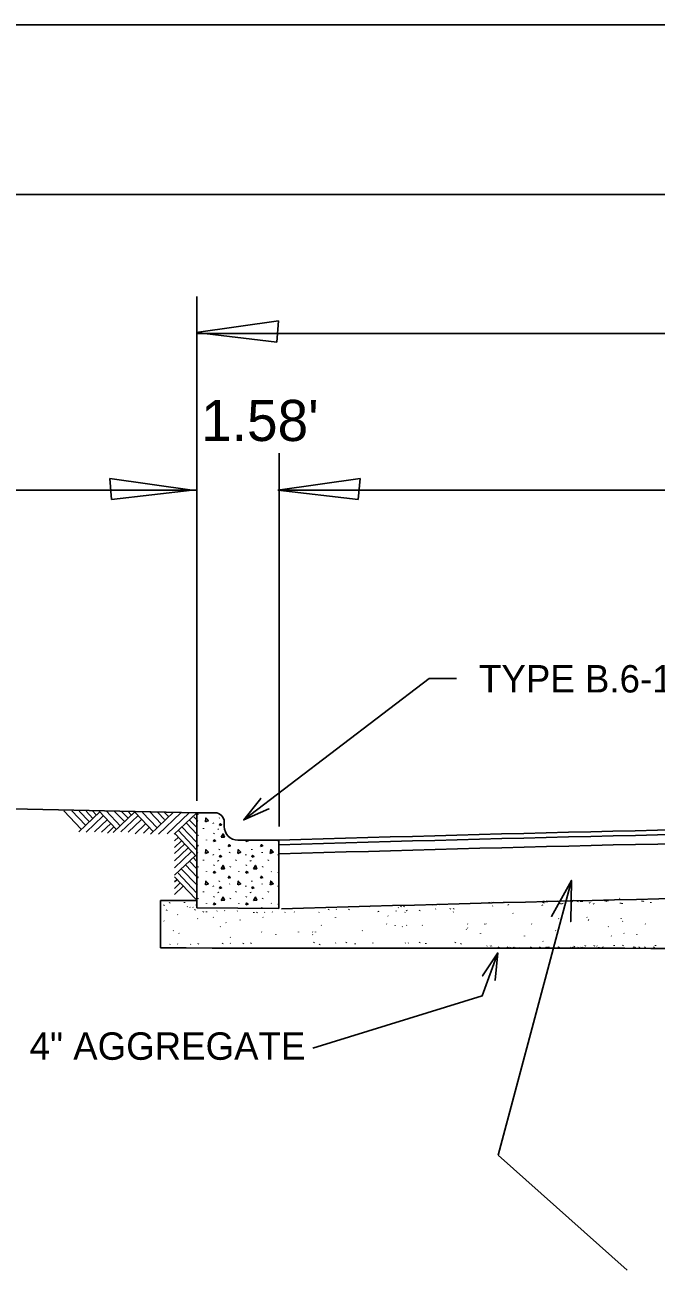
# Model space of a CAD drawing. Extents: x -204.74 to -200.32, y 189.09 to 194.82.
# Drawn here: x -203.566 to -202.873, y 192.073 to 193.439 of the extents above; entities that cross this region are included whole.
import ezdxf

# ---------------------------------------------------------------- set-up
doc = ezdxf.new("R2010")
doc.units = 0
doc.layers.add('Level 1', color=7, linetype='Continuous')
doc.layers.add('Level 2', color=7, linetype='Continuous')

msp = doc.modelspace()

# ---------------------------------------------------------------- linework, layer by layer
at = {"layer": 'Level 1'}
for q in [(-203.3773, 192.4784), (-203.4172, 192.4263)]:
    msp.add_line((-203.4172, 192.4784), q, dxfattribs=at)
at = {"layer": 'Level 2'}
for p, q in [((-204.4909, 193.439), (-200.5186, 193.439)), ((-204.4909, 193.253), (-200.5186, 193.253)), ((-203.3774, 192.5878), (-203.3774, 193.1409)), ((-203.378, 193.1015), (-203.2878, 193.1144)), ((-203.2878, 193.1144), (-203.2895, 193.0911)), ((-203.2895, 193.0911), (-203.378, 193.1015)), ((-203.3774, 193.1003), (-201.6321, 193.1003)), ((-203.2871, 192.5596), (-203.2871, 192.9692)), ((-203.3826, 192.9286), (-203.4728, 192.9415)), ((-203.4728, 192.9415), (-203.471, 192.9182)), ((-203.2886, 192.9286), (-203.1983, 192.9415)), ((-203.1983, 192.9415), (-203.2002, 192.9182)), ((-203.378, 192.9286), (-204.4283, 192.9286)), ((-203.471, 192.9182), (-203.3826, 192.9286)), ((-201.7243, 192.9286), (-203.2886, 192.9286)), ((-203.2002, 192.9182), (-203.2886, 192.9286)), ((-203.3774, 192.5746), (-204.6891, 192.6022)), ((-203.5235, 192.5768), (-203.5043, 192.5566)), ((-203.5145, 192.5768), (-203.4995, 192.5609)), ((-203.5071, 192.5538), (-203.4839, 192.5757)), ((-203.5065, 192.5765), (-203.4958, 192.5651)), ((-203.4991, 192.5765), (-203.4916, 192.5685)), ((-203.492, 192.5768), (-203.4879, 192.5725)), ((-203.4852, 192.5768), (-203.4659, 192.5566)), ((-203.4768, 192.5768), (-203.4611, 192.5601)), ((-203.4694, 192.5529), (-203.4455, 192.5756)), ((-203.4677, 192.5762), (-203.4569, 192.5649)), ((-203.4605, 192.5765), (-203.4533, 192.5689)), ((-203.4533, 192.5765), (-203.4495, 192.5724)), ((-203.4453, 192.5751), (-203.4254, 192.5541)), ((-203.437, 192.5751), (-203.421, 192.5582)), ((-203.4287, 192.5754), (-203.4165, 192.5625)), ((-203.403, 192.5753), (-203.4284, 192.5512)), ((-203.4204, 192.5751), (-203.4128, 192.5671)), ((-203.395, 192.5744), (-203.4194, 192.5513)), ((-203.4133, 192.5754), (-203.4087, 192.5706)), ((-203.3858, 192.5744), (-203.4101, 192.5515)), ((-203.3775, 192.5744), (-203.4023, 192.551)), ((-203.3774, 192.5746), (-203.3574, 192.5746)), ((-203.3774, 192.4705), (-203.3774, 192.5746)), ((-203.4991, 192.5535), (-203.4808, 192.5709)), ((-203.4896, 192.5538), (-203.4756, 192.5671)), ((-203.4821, 192.5532), (-203.472, 192.5627)), ((-203.4756, 192.5524), (-203.4689, 192.5588)), ((-203.461, 192.5536), (-203.4423, 192.5713)), ((-203.4528, 192.5532), (-203.4385, 192.5668)), ((-203.4453, 192.5516), (-203.4341, 192.5622)), ((-203.3934, 192.5588), (-203.3781, 192.5427)), ((-203.3889, 192.5632), (-203.3775, 192.5512)), ((-203.3854, 192.5665), (-203.3776, 192.5584)), ((-203.3806, 192.5701), (-203.3768, 192.5662)), ((-203.377, 192.5655), (-203.3768, 192.5662)), ((-203.3594, 192.5637), (-203.3593, 192.563)), ((-203.3528, 192.5686), (-203.3524, 192.5692)), ((-203.3473, 192.5646), (-203.3473, 192.5596)), ((-203.4301, 192.558), (-203.436, 192.5523)), ((-203.3977, 192.5477), (-203.4019, 192.5437)), ((-203.4011, 192.5514), (-203.3773, 192.5264)), ((-203.3976, 192.555), (-203.3777, 192.5339)), ((-203.3763, 192.5497), (-203.376, 192.5503)), ((-203.3703, 192.5569), (-203.37, 192.5576)), ((-203.367, 192.545), (-203.3667, 192.5444)), ((-203.3587, 192.5514), (-203.3584, 192.5521)), ((-203.3543, 192.5569), (-203.3541, 192.5565)), ((-203.3541, 192.5567), (-203.3537, 192.5563)), ((-203.3944, 192.5438), (-203.4019, 192.5367)), ((-203.3911, 192.5402), (-203.4019, 192.53)), ((-203.3873, 192.5358), (-203.4019, 192.5219)), ((-203.3837, 192.5316), (-203.4019, 192.5144)), ((-203.377, 192.5308), (-203.3768, 192.5315)), ((-203.3528, 192.5339), (-203.3524, 192.5346)), ((-203.3415, 192.5308), (-203.3412, 192.5315)), ((-203.3323, 192.5446), (-203.2876, 192.5446)), ((-203.3312, 192.5446), (-203.3312, 192.5444)), ((-203.3172, 192.5339), (-203.3169, 192.5346)), ((-203.3059, 192.5308), (-203.3056, 192.5315)), ((-203.2956, 192.5446), (-203.2956, 192.5444)), ((-203.2876, 192.5446), (-203.2876, 192.4696)), ((-203.379, 192.5278), (-203.4019, 192.506)), ((-203.3851, 192.5212), (-203.3778, 192.5136)), ((-203.3815, 192.5254), (-203.3778, 192.5215)), ((-203.3703, 192.5223), (-203.37, 192.5229)), ((-203.3594, 192.529), (-203.3593, 192.5283)), ((-203.3543, 192.5223), (-203.3541, 192.5217)), ((-203.3541, 192.5221), (-203.3537, 192.5216)), ((-203.3347, 192.5223), (-203.3344, 192.5229)), ((-203.3238, 192.529), (-203.3237, 192.5283)), ((-203.3187, 192.5223), (-203.3184, 192.5217)), ((-203.3184, 192.5221), (-203.3182, 192.5216)), ((-203.2992, 192.5223), (-203.2989, 192.5229)), ((-203.2883, 192.529), (-203.2882, 192.5283)), ((-203.4019, 192.5043), (-203.3786, 192.4797)), ((-203.3981, 192.5082), (-203.3778, 192.4868)), ((-203.3943, 192.5129), (-203.3776, 192.4954)), ((-203.3898, 192.5174), (-203.377, 192.5039)), ((-203.3763, 192.515), (-203.376, 192.5156)), ((-203.367, 192.5103), (-203.3667, 192.5098)), ((-203.3587, 192.5167), (-203.3584, 192.5174)), ((-203.3407, 192.515), (-203.3404, 192.5156)), ((-203.3315, 192.5103), (-203.3312, 192.5098)), ((-203.3232, 192.5167), (-203.3229, 192.5174)), ((-203.3052, 192.515), (-203.3049, 192.5156)), ((-203.2959, 192.5103), (-203.2956, 192.5098)), ((-203.2876, 192.5167), (-203.2876, 192.5168)), ((-203.4019, 192.4987), (-203.3994, 192.5011)), ((-203.4019, 192.4917), (-203.3957, 192.4976)), ((-203.4019, 192.485), (-203.3927, 192.4938)), ((-203.377, 192.4962), (-203.3768, 192.4968)), ((-203.3594, 192.4943), (-203.3593, 192.4936)), ((-203.3528, 192.4992), (-203.3524, 192.4999)), ((-203.3415, 192.4962), (-203.3412, 192.4968)), ((-203.3238, 192.4943), (-203.3237, 192.4936)), ((-203.3172, 192.4992), (-203.3169, 192.4999)), ((-203.3059, 192.4962), (-203.3056, 192.4968)), ((-203.2883, 192.4943), (-203.2882, 192.4936)), ((-203.3763, 192.4803), (-203.376, 192.481)), ((-203.3703, 192.4876), (-203.37, 192.4882)), ((-203.3587, 192.482), (-203.3584, 192.4827)), ((-203.3543, 192.4876), (-203.3541, 192.4871)), ((-203.3541, 192.4874), (-203.3537, 192.4869)), ((-203.3407, 192.4803), (-203.3404, 192.481)), ((-203.3347, 192.4876), (-203.3344, 192.4882)), ((-203.3232, 192.482), (-203.3229, 192.4827)), ((-203.3187, 192.4876), (-203.3184, 192.4871)), ((-203.3184, 192.4874), (-203.3182, 192.4869)), ((-203.3052, 192.4803), (-203.3049, 192.481)), ((-203.2992, 192.4876), (-203.2989, 192.4882)), ((-203.2876, 192.482), (-203.2876, 192.4822)), ((-203.0567, 192.4759), (-203.0564, 192.4766)), ((-203.0533, 192.4759), (-203.053, 192.4766)), ((-203.0517, 192.4759), (-203.0514, 192.4766)), ((-203.0408, 192.4759), (-203.0405, 192.4766)), ((-202.9975, 192.4759), (-202.9972, 192.4766)), ((-202.997, 192.4774), (-202.9968, 192.478)), ((-202.9951, 192.477), (-202.9948, 192.4777)), ((-202.9936, 192.4774), (-202.9933, 192.478)), ((-202.992, 192.4774), (-202.9917, 192.478)), ((-202.9811, 192.4774), (-202.9808, 192.478)), ((-202.9659, 192.477), (-202.9656, 192.4777)), ((-202.964, 192.4781), (-202.9636, 192.4788)), ((-202.9596, 192.477), (-202.9593, 192.4777)), ((-202.9561, 192.477), (-202.9558, 192.4777)), ((-202.9546, 192.477), (-202.9543, 192.4777)), ((-202.9299, 192.4778), (-202.9296, 192.4784)), ((-202.9281, 192.4774), (-202.9277, 192.478)), ((-202.9265, 192.4778), (-202.9262, 192.4784)), ((-202.9136, 192.4804), (-202.9132, 192.4811)), ((-202.8891, 192.4774), (-202.8887, 192.478)), ((-202.8875, 192.4774), (-202.8872, 192.478)), ((-202.8792, 192.4766), (-202.8792, 192.476)), ((-203.4137, 192.473), (-203.4134, 192.4738)), ((-203.4109, 192.4673), (-203.4105, 192.468)), ((-203.4074, 192.4754), (-203.4071, 192.4761)), ((-203.3986, 192.463), (-203.3983, 192.4626)), ((-203.3911, 192.4759), (-203.3908, 192.4765)), ((-203.388, 192.4719), (-203.3877, 192.4714)), ((-203.3853, 192.4711), (-203.3849, 192.4706)), ((-203.3818, 192.4711), (-203.3816, 192.4706)), ((-203.3797, 192.4678), (-203.3794, 192.4684)), ((-203.3781, 192.473), (-203.3778, 192.4738)), ((-203.2876, 192.4696), (-203.3774, 192.4705)), ((-203.3704, 192.4656), (-203.3701, 192.4662)), ((-203.367, 192.4755), (-203.3667, 192.4751)), ((-203.3669, 192.4656), (-203.3667, 192.4662)), ((-203.3554, 192.4665), (-203.3552, 192.4672)), ((-203.347, 192.4675), (-203.3467, 192.4671)), ((-203.333, 192.4665), (-203.3327, 192.4672)), ((-203.3315, 192.4755), (-203.3312, 192.4751)), ((-203.315, 192.4649), (-203.3147, 192.4655)), ((-203.3115, 192.4649), (-203.3112, 192.4655)), ((-203.3032, 192.4651), (-203.3029, 192.4657)), ((-203.2959, 192.4755), (-203.2956, 192.4751)), ((-203.2947, 192.4661), (-203.2944, 192.4656)), ((-203.2807, 192.4651), (-203.2804, 192.4657)), ((-203.2707, 192.466), (-203.2704, 192.4655)), ((-203.2435, 192.4651), (-203.2433, 192.4657)), ((-203.233, 192.468), (-203.2327, 192.4687)), ((-203.2245, 192.469), (-203.2242, 192.4685)), ((-203.2105, 192.468), (-203.2102, 192.4687)), ((-203.189, 192.4714), (-203.1888, 192.4721)), ((-203.1784, 192.4665), (-203.1781, 192.4661)), ((-203.1781, 192.4664), (-203.1779, 192.466)), ((-203.1588, 192.4665), (-203.1585, 192.4672)), ((-203.1563, 192.4707), (-203.156, 192.4702)), ((-203.1535, 192.4714), (-203.1532, 192.4721)), ((-203.1501, 192.4714), (-203.1498, 192.4721)), ((-203.1491, 192.4651), (-203.1488, 192.4657)), ((-203.1472, 192.4677), (-203.1469, 192.4672)), ((-203.1469, 192.4675), (-203.1466, 192.4671)), ((-203.1329, 192.4671), (-203.1326, 192.4677)), ((-203.1191, 192.4731), (-203.1187, 192.4738)), ((-203.1153, 192.4688), (-203.115, 192.4694)), ((-203.1106, 192.474), (-203.1103, 192.4737)), ((-203.0993, 192.4689), (-203.099, 192.4696)), ((-203.096, 192.4654), (-203.0958, 192.4661)), ((-203.0958, 192.4689), (-203.0955, 192.4696)), ((-203.0548, 192.4755), (-203.0545, 192.4762)), ((-203.0529, 192.4721), (-203.0525, 192.4727)), ((-203.0356, 192.474), (-203.0355, 192.4734)), ((-203.0304, 192.4645), (-203.0301, 192.4641)), ((-202.9982, 192.4737), (-202.9981, 192.473)), ((-202.9968, 192.4755), (-202.9964, 192.4762)), ((-202.9794, 192.4755), (-202.9793, 192.4748)), ((-202.9775, 192.4751), (-202.9774, 192.4745)), ((-202.9759, 192.4755), (-202.9758, 192.4748)), ((-202.9742, 192.4703), (-202.9739, 192.4699)), ((-202.9463, 192.4762), (-202.9462, 192.4755)), ((-202.942, 192.4751), (-202.9418, 192.4745)), ((-202.9123, 192.4759), (-202.9122, 192.4752)), ((-202.9104, 192.4755), (-202.9104, 192.4748)), ((-203.4137, 192.4562), (-203.4134, 192.4557)), ((-203.3768, 192.4586), (-203.3765, 192.4582)), ((-203.3596, 192.4601), (-203.3593, 192.4597)), ((-203.3518, 192.4499), (-203.3515, 192.4494)), ((-203.3456, 192.4542), (-203.3453, 192.4538)), ((-203.3299, 192.4572), (-203.3297, 192.4567)), ((-203.305, 192.4601), (-203.3047, 192.4597)), ((-203.241, 192.4513), (-203.2407, 192.4509)), ((-203.2254, 192.4601), (-203.2251, 192.4597)), ((-203.1692, 192.4528), (-203.169, 192.4524)), ((-203.1677, 192.4615), (-203.1674, 192.4612)), ((-203.1599, 192.4513), (-203.1596, 192.4509)), ((-203.1521, 192.4499), (-203.1518, 192.4494)), ((-203.1474, 192.4513), (-203.1471, 192.4509)), ((-203.1302, 192.4513), (-203.1299, 192.4509)), ((-203.0803, 192.4528), (-203.08, 192.4524)), ((-203.0616, 192.4528), (-203.0613, 192.4524)), ((-203.0601, 192.4528), (-203.0597, 192.4524)), ((-203.0101, 192.4528), (-203.0098, 192.4524)), ((-202.9804, 192.4586), (-202.9802, 192.4582)), ((-202.9493, 192.4601), (-202.949, 192.4597)), ((-202.9477, 192.4572), (-202.9473, 192.4567)), ((-202.9258, 192.4499), (-202.9256, 192.4494)), ((-202.9118, 192.4586), (-202.9115, 192.4582)), ((-202.9102, 192.4557), (-202.9099, 192.4553)), ((-202.8853, 192.4528), (-202.885, 192.4524)), ((-203.4033, 192.4454), (-203.403, 192.445)), ((-203.3971, 192.4425), (-203.3967, 192.4421)), ((-203.3409, 192.4381), (-203.3406, 192.4377)), ((-203.3066, 192.444), (-203.3062, 192.4436)), ((-203.2909, 192.4411), (-203.2907, 192.4406)), ((-203.266, 192.444), (-203.2657, 192.4436)), ((-203.2504, 192.444), (-203.2501, 192.4436)), ((-203.2504, 192.4411), (-203.2501, 192.4406)), ((-203.2472, 192.444), (-203.247, 192.4436)), ((-203.1958, 192.4454), (-203.1955, 192.445)), ((-203.0819, 192.4469), (-203.0816, 192.4464)), ((-203.0803, 192.4484), (-203.08, 192.4479)), ((-203.0662, 192.4425), (-203.066, 192.4421)), ((-203.0179, 192.4396), (-203.0176, 192.4392)), ((-202.9836, 192.4454), (-202.9832, 192.445)), ((-202.9227, 192.4396), (-202.9224, 192.4392)), ((-202.9087, 192.4425), (-202.9084, 192.4421)), ((-202.8946, 192.4411), (-202.8943, 192.4406)), ((-203.4069, 192.43), (-203.4066, 192.4306)), ((-203.3985, 192.4309), (-203.3982, 192.4305)), ((-203.3845, 192.43), (-203.3842, 192.4306)), ((-203.3758, 192.4305), (-203.3756, 192.4312)), ((-203.3492, 192.4307), (-203.349, 192.4314)), ((-203.3407, 192.4316), (-203.3405, 192.4312)), ((-203.3267, 192.4307), (-203.3264, 192.4314)), ((-203.3181, 192.4312), (-203.3178, 192.4318)), ((-203.2491, 192.4321), (-203.2488, 192.4327)), ((-203.2429, 192.4297), (-203.2426, 192.4304)), ((-203.2253, 192.4315), (-203.225, 192.4321)), ((-203.2135, 192.4321), (-203.2133, 192.4327)), ((-203.2038, 192.4306), (-203.2035, 192.4313)), ((-203.1843, 192.4314), (-203.1841, 192.4321)), ((-203.1487, 192.4314), (-203.1485, 192.4321)), ((-203.1453, 192.4314), (-203.1451, 192.4321)), ((-203.1329, 192.4321), (-203.1326, 192.4327)), ((-203.1261, 192.4317), (-203.126, 192.431)), ((-203.0938, 192.4321), (-203.0935, 192.4327)), ((-203.0876, 192.4306), (-203.0873, 192.4313)), ((-203.059, 192.4281), (-203.0586, 192.4288)), ((-203.0555, 192.4281), (-203.0552, 192.4288)), ((-203.0539, 192.4281), (-203.0536, 192.4288)), ((-203.0462, 192.4267), (-203.046, 192.4275)), ((-203.0365, 192.4267), (-203.0362, 192.4275)), ((-203.0334, 192.4264), (-203.0331, 192.4272)), ((-203.0299, 192.4264), (-203.0296, 192.4272)), ((-203.0284, 192.4264), (-203.028, 192.4272)), ((-203.0229, 192.4261), (-203.0226, 192.4268)), ((-203.0194, 192.4264), (-203.0191, 192.426)), ((-203.0107, 192.4267), (-203.0104, 192.4275)), ((-203.0015, 192.4272), (-203.0011, 192.4267)), ((-203.0009, 192.4267), (-203.0006, 192.4275)), ((-202.9977, 192.4337), (-202.9973, 192.4334)), ((-202.9944, 192.4265), (-202.9941, 192.4272)), ((-202.9929, 192.4269), (-202.9926, 192.4276)), ((-202.9912, 192.4269), (-202.9909, 192.4276)), ((-202.9808, 192.4264), (-202.9805, 192.4272)), ((-202.9804, 192.4276), (-202.9801, 192.4271)), ((-202.9804, 192.4269), (-202.9801, 192.4276)), ((-202.9792, 192.4264), (-202.979, 192.4272)), ((-202.967, 192.4263), (-202.9667, 192.427)), ((-202.9652, 192.4265), (-202.9648, 192.4272)), ((-202.9635, 192.4265), (-202.9633, 192.4272)), ((-202.9632, 192.4276), (-202.9629, 192.4283)), ((-202.9607, 192.426), (-202.9604, 192.4266)), ((-202.9592, 192.426), (-202.9589, 192.4266)), ((-202.9589, 192.4265), (-202.9585, 192.4272)), ((-202.9554, 192.4265), (-202.9551, 192.4272)), ((-202.9539, 192.4265), (-202.9535, 192.4272)), ((-202.9511, 192.4261), (-202.9508, 192.4267)), ((-202.951, 192.4282), (-202.9507, 192.4289)), ((-202.9413, 192.4282), (-202.9409, 192.4289)), ((-202.9389, 192.426), (-202.9386, 192.4266)), ((-202.9383, 192.4286), (-202.938, 192.4282)), ((-202.9363, 192.4265), (-202.936, 192.4272)), ((-202.936, 192.4256), (-202.9357, 192.4263)), ((-202.9359, 192.4261), (-202.9356, 192.4267)), ((-202.9326, 192.4256), (-202.9323, 192.4263)), ((-202.932, 192.4264), (-202.9317, 192.4272)), ((-202.9316, 192.4276), (-202.9314, 192.4271)), ((-202.931, 192.4256), (-202.9307, 192.4263)), ((-202.9195, 192.4286), (-202.9192, 192.4292)), ((-202.9097, 192.4286), (-202.9095, 192.4292)), ((-202.8981, 192.4269), (-202.8978, 192.4276)), ((-202.8966, 192.4269), (-202.8962, 192.4276)), ((-202.8918, 192.4269), (-202.8915, 192.4276)), ((-202.8856, 192.4269), (-202.8853, 192.4276)), ((-202.8758, 192.4269), (-202.8755, 192.4276)), ((-202.8741, 192.4286), (-202.8739, 192.4292)), ((-203.0466, 192.199), (-202.9051, 192.0729))]:
    msp.add_line(p, q, dxfattribs=at)
for points in [[(-203.0924, 192.7221), (-203.1225, 192.7221), (-203.3259, 192.5668), (-203.3259, 192.5668), (-203.2983, 192.5788), (-203.3259, 192.5668), (-203.3072, 192.5904), (-203.3259, 192.5668)], [(-203.3774, 192.5741), (-203.3761, 192.5731), (-203.3774, 192.5727)], [(-203.368, 192.5648), (-203.3674, 192.569), (-203.3648, 192.5662), (-203.3679, 192.5648)], [(-203.3526, 192.5607), (-203.3517, 192.5626), (-203.3502, 192.5615), (-203.3526, 192.5607)], [(-203.3508, 192.5477), (-203.3487, 192.5515), (-203.3472, 192.548), (-203.3507, 192.5477)], [(-203.3774, 192.5394), (-203.3761, 192.5385), (-203.3774, 192.538)], [(-203.368, 192.5301), (-203.3674, 192.5343), (-203.3648, 192.5315), (-203.3679, 192.5301)], [(-203.3592, 192.543), (-203.3583, 192.5449), (-203.3569, 192.5438), (-203.3592, 192.543)], [(-203.343, 192.5377), (-203.3421, 192.5396), (-203.3406, 192.5385), (-203.343, 192.5377)], [(-203.3324, 192.5301), (-203.3319, 192.5343), (-203.3292, 192.5315), (-203.3323, 192.5301)], [(-203.3236, 192.543), (-203.3229, 192.5446)], [(-203.3223, 192.5446), (-203.3212, 192.5438), (-203.3236, 192.543)], [(-203.3074, 192.5377), (-203.3065, 192.5396), (-203.305, 192.5385), (-203.3074, 192.5377)], [(-203.2969, 192.5301), (-203.2963, 192.5343), (-203.2936, 192.5315), (-203.2968, 192.5301)], [(-203.2881, 192.543), (-203.2876, 192.5443)], [(-203.2876, 192.5432), (-203.2881, 192.543)], [(-203.3526, 192.5261), (-203.3517, 192.5279), (-203.3502, 192.5268), (-203.3526, 192.5261)], [(-203.3171, 192.5261), (-203.3162, 192.5279), (-203.3147, 192.5268), (-203.3171, 192.5261)], [(-203.3774, 192.5048), (-203.3761, 192.5037), (-203.3774, 192.5034)], [(-203.3592, 192.5084), (-203.3583, 192.5102), (-203.3569, 192.5091), (-203.3592, 192.5084)], [(-203.3508, 192.513), (-203.3487, 192.5168), (-203.3472, 192.5133), (-203.3507, 192.513)], [(-203.343, 192.503), (-203.3421, 192.5049), (-203.3406, 192.5037), (-203.343, 192.503)], [(-203.3236, 192.5084), (-203.3228, 192.5102), (-203.3212, 192.5091), (-203.3236, 192.5084)], [(-203.3152, 192.513), (-203.3132, 192.5168), (-203.3116, 192.5133), (-203.3152, 192.513)], [(-203.3074, 192.503), (-203.3065, 192.5049), (-203.305, 192.5037), (-203.3074, 192.503)], [(-203.2881, 192.5084), (-203.2876, 192.5096)], [(-203.2876, 192.5085), (-203.2881, 192.5084)], [(-203.368, 192.4954), (-203.3674, 192.4996), (-203.3648, 192.4968), (-203.3679, 192.4954)], [(-203.3526, 192.4914), (-203.3517, 192.4932), (-203.3502, 192.4922), (-203.3526, 192.4914)], [(-203.3324, 192.4954), (-203.3319, 192.4996), (-203.3292, 192.4968), (-203.3323, 192.4954)], [(-203.3171, 192.4914), (-203.3162, 192.4932), (-203.3147, 192.4922), (-203.3171, 192.4914)], [(-203.2969, 192.4954), (-203.2963, 192.4996), (-203.2936, 192.4968), (-203.2968, 192.4954)], [(-202.9663, 192.5004), (-202.967, 192.4552), (-202.9663, 192.5004), (-202.9882, 192.4609), (-202.9663, 192.5004), (-202.9663, 192.5004), (-203.0466, 192.199)], [(-203.3508, 192.4784), (-203.3487, 192.4821), (-203.3472, 192.4787), (-203.3507, 192.4784)], [(-203.3152, 192.4784), (-203.3132, 192.4821), (-203.3116, 192.4787), (-203.3152, 192.4784)], [(-203.3592, 192.4737), (-203.3583, 192.4755), (-203.3569, 192.4744), (-203.3592, 192.4737)], [(-203.3236, 192.4737), (-203.3228, 192.4755), (-203.3212, 192.4744), (-203.3236, 192.4737)], [(-203.3067, 192.4698), (-203.3065, 192.4702), (-203.3059, 192.4698)], [(-203.2881, 192.4737), (-203.2876, 192.4749)], [(-203.2876, 192.4739), (-203.2881, 192.4737)], [(-203.25, 192.3164), (-203.0641, 192.3739), (-203.0472, 192.4209), (-203.0472, 192.4209), (-203.05, 192.3909), (-203.0472, 192.4209), (-203.0637, 192.3957), (-203.0472, 192.4209)]]:
    msp.add_lwpolyline(points, dxfattribs=at)
for centre, radius, start, end in [((-203.3574, 192.5646), 0.01, 360, 90), ((-203.3323, 192.5596), 0.015, 180, 270)]:
    msp.add_arc(centre, radius, start, end, dxfattribs=at)
for points in [[(-203.2876, 192.5446), (-202.5048, 192.5596), (-201.722, 192.5452)], [(-203.2873, 192.5395), (-202.5048, 192.5546), (-201.7221, 192.5402)], [(-203.2869, 192.5295), (-202.5048, 192.5446), (-201.7225, 192.5302)], [(-203.2846, 192.4693), (-202.5047, 192.4843), (-201.7247, 192.47)], [(-203.4174, 192.4263), (-202.5109, 192.4258), (-201.5959, 192.4265)]]:
    msp.add_spline(points, degree=3, dxfattribs=at)

# ---------------------------------------------------------------- texts
for s, height, p in [("1.58'", 0.04514, (-203.3727, 192.9825)), ('TYPE B.6-12 CURB & GUTTER', 0.030093, (-203.0677, 192.7066)), ('4" AGGREGATE', 0.030092, (-203.561, 192.3036))]:
    msp.add_text(s, height=height, dxfattribs=at).set_placement(p)

doc.saveas('drawing.dxf')
